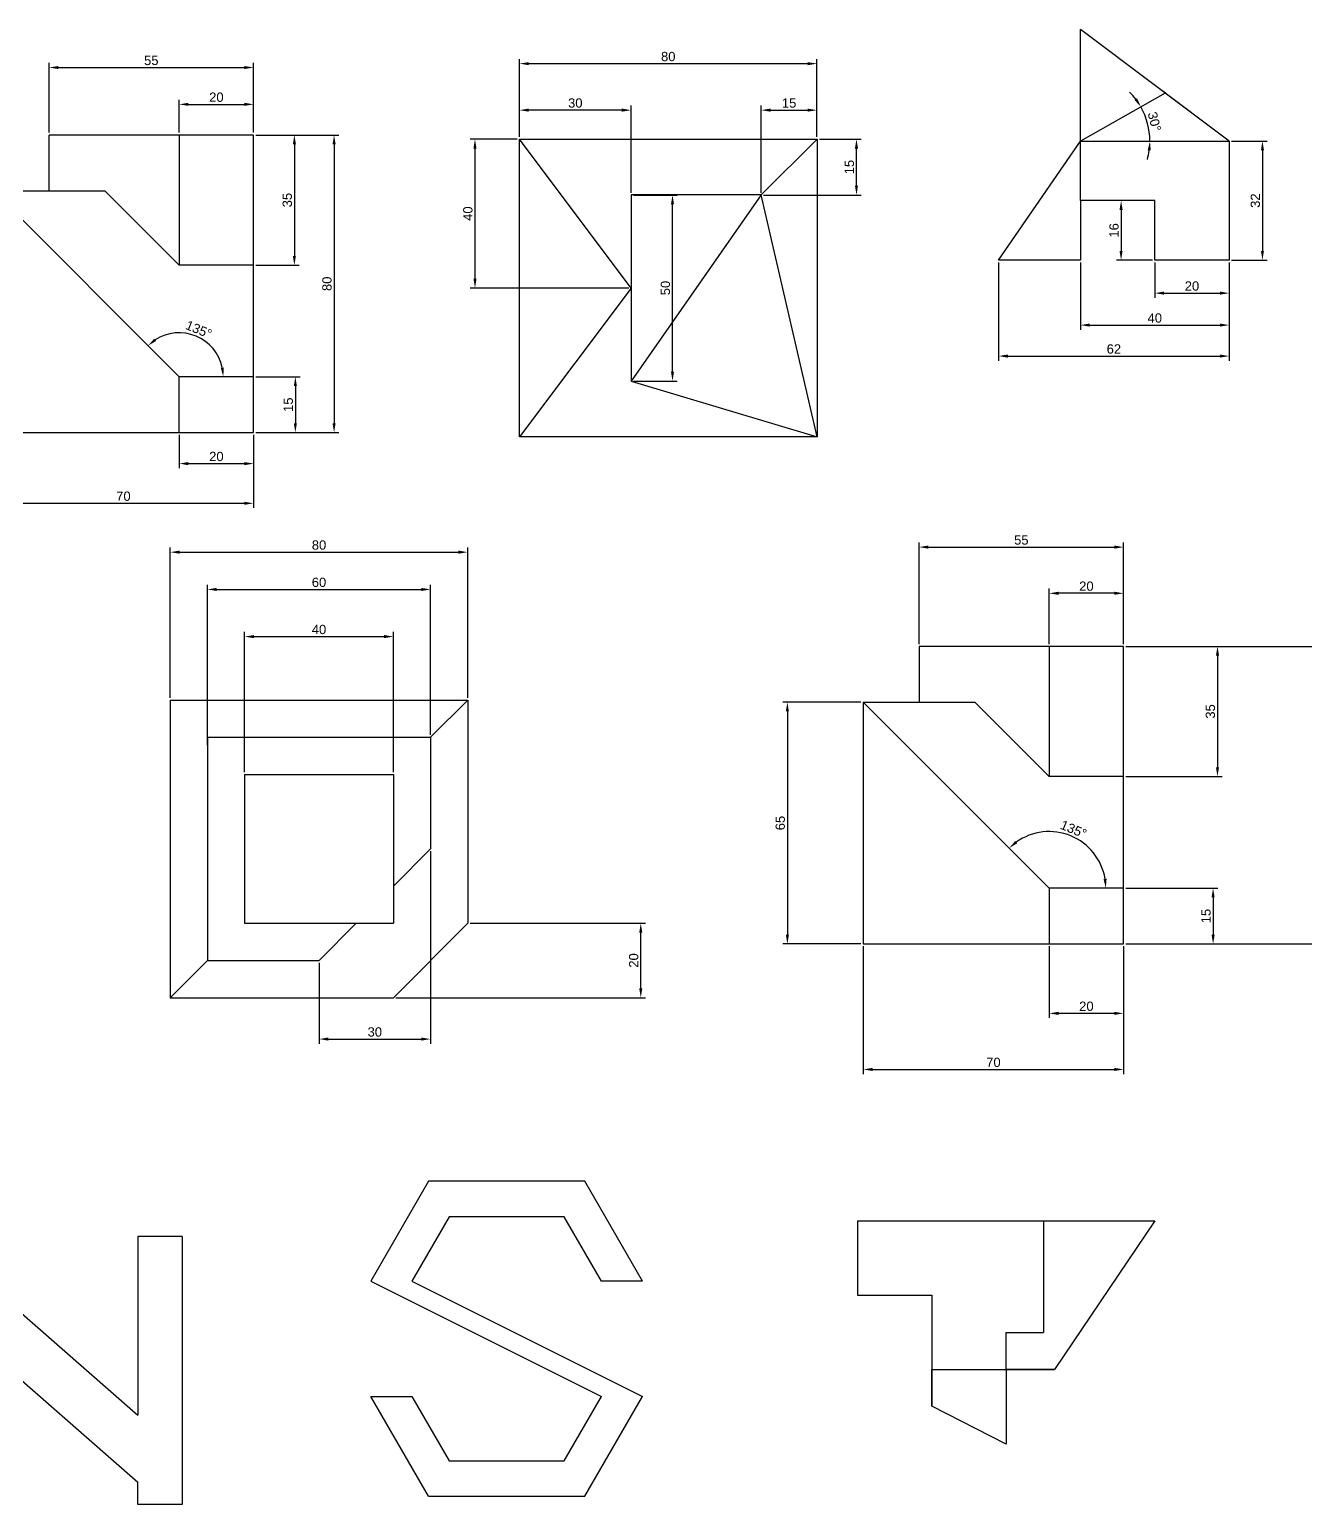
# Model space of a CAD drawing. Header units: millimetres. Extents: x 880 to 2522, y 2327 to 2730.
# Drawn here: x 1367.9 to 1711.1, y 2333.2 to 2729.7 of the extents above; entities that cross this region are included whole.
import ezdxf

# ---------------------------------------------------------------- set-up
doc = ezdxf.new("R2010")
doc.units = ezdxf.units.MM
doc.styles.get("Standard").update_dxf_attribs({"font": 'arial.ttf'})
doc.dimstyles.new('ISO-25', dxfattribs={"dimtxt": 2.5, "dimasz": 2.5, "dimexe": 1.25, "dimexo": 0.625, "dimtad": 1, "dimtxsty": 'Standard', "dimcen": 2.5, "dimadec": 0, "dimazin": 0, "dimtfac": 1, "dimtmove": 0, "dimatfit": 3, "dimfxl": 1, "dimarcsym": 0})

# ---------------------------------------------------------------- blocks, each defined once
blk = doc.blocks.new('*D22')
at = {"color": 0, "lineweight": -2, "transparency": 16777216}
blk.add_arc((1408.2, 2636.33), 11.85, 12.1102, 122.8898, dxfattribs=at)
at = {"color": 0, "transparency": 16777216}
for points in [[(1402.02, 2645.96), (1401.5, 2646.61), (1399.82, 2644.71)], [(1420.2, 2638.86), (1419.37, 2638.77), (1420.05, 2636.33)]]:
    blk.add_solid(points, dxfattribs=at)
at = {"layer": 'Defpoints', "color": 0, "transparency": 16777216}
for p in [(1358.2, 2686.33), (1416.58, 2644.71), (1408.2, 2636.33), (1408.2, 2636.33), (1428.2, 2636.33)]:
    blk.add_point(p, dxfattribs=at)
at = {"color": 0, "transparency": 16777216, "insert": (1413.46, 2649.04), "char_height": 2.5, "attachment_point": 5, "rotation": 337.5}
blk.add_mtext('135°', dxfattribs=at)
blk = doc.blocks.new('*D23')
at = {"color": 0, "lineweight": -2, "transparency": 16777216}
for p, q in [((1428.82, 2701.33), (1440.43, 2701.33)), ((1439.18, 2698.83), (1439.18, 2668.83)), ((1428.82, 2666.33), (1440.43, 2666.33))]:
    blk.add_line(p, q, dxfattribs=at)
at = {"color": 0, "transparency": 16777216}
for points in [[(1438.76, 2698.83), (1439.59, 2698.83), (1439.18, 2701.33)], [(1438.76, 2668.83), (1439.59, 2668.83), (1439.18, 2666.33)]]:
    blk.add_solid(points, dxfattribs=at)
at = {"layer": 'Defpoints', "color": 0, "transparency": 16777216}
for p in [(1428.2, 2701.33), (1428.2, 2666.33), (1439.18, 2666.33)]:
    blk.add_point(p, dxfattribs=at)
at = {"color": 0, "transparency": 16777216, "insert": (1437.27, 2683.83), "char_height": 2.5, "attachment_point": 5, "rotation": 90}
blk.add_mtext('35', dxfattribs=at)
blk = doc.blocks.new('*D24')
at = {"color": 0, "lineweight": -2, "transparency": 16777216}
for p, q in [((1428.82, 2636.33), (1440.69, 2636.33)), ((1439.44, 2633.83), (1439.44, 2623.83)), ((1428.82, 2621.33), (1440.69, 2621.33))]:
    blk.add_line(p, q, dxfattribs=at)
at = {"color": 0, "transparency": 16777216}
for points in [[(1439.02, 2633.83), (1439.85, 2633.83), (1439.44, 2636.33)], [(1439.02, 2623.83), (1439.85, 2623.83), (1439.44, 2621.33)]]:
    blk.add_solid(points, dxfattribs=at)
at = {"layer": 'Defpoints', "color": 0, "transparency": 16777216}
for p in [(1428.2, 2636.33), (1428.2, 2621.33), (1439.44, 2621.33)]:
    blk.add_point(p, dxfattribs=at)
at = {"color": 0, "transparency": 16777216, "insert": (1437.54, 2628.83), "char_height": 2.5, "attachment_point": 5, "rotation": 90}
blk.add_mtext('15', dxfattribs=at)
blk = doc.blocks.new('*D25')
at = {"color": 0, "lineweight": -2, "transparency": 16777216}
for p, q in [((1428.82, 2701.33), (1451.1, 2701.33)), ((1449.85, 2698.83), (1449.85, 2623.83)), ((1428.82, 2621.33), (1451.1, 2621.33))]:
    blk.add_line(p, q, dxfattribs=at)
at = {"color": 0, "transparency": 16777216}
for points in [[(1449.44, 2698.83), (1450.27, 2698.83), (1449.85, 2701.33)], [(1449.44, 2623.83), (1450.27, 2623.83), (1449.85, 2621.33)]]:
    blk.add_solid(points, dxfattribs=at)
at = {"layer": 'Defpoints', "color": 0, "transparency": 16777216}
for p in [(1428.2, 2701.33), (1428.2, 2621.33), (1449.85, 2621.33)]:
    blk.add_point(p, dxfattribs=at)
at = {"color": 0, "transparency": 16777216, "insert": (1447.95, 2661.33), "char_height": 2.5, "attachment_point": 5, "rotation": 90}
blk.add_mtext('80', dxfattribs=at)
blk = doc.blocks.new('*D26')
at = {"color": 0, "lineweight": -2, "transparency": 16777216}
for p, q in [((1408.2, 2701.96), (1408.2, 2710.82)), ((1410.7, 2709.57), (1425.7, 2709.57)), ((1428.2, 2701.96), (1428.2, 2710.82))]:
    blk.add_line(p, q, dxfattribs=at)
at = {"color": 0, "transparency": 16777216}
for points in [[(1410.7, 2709.99), (1410.7, 2709.16), (1408.2, 2709.57)], [(1425.7, 2709.99), (1425.7, 2709.16), (1428.2, 2709.57)]]:
    blk.add_solid(points, dxfattribs=at)
at = {"layer": 'Defpoints', "color": 0, "transparency": 16777216}
for p in [(1428.2, 2709.57), (1408.2, 2701.33), (1428.2, 2701.33)]:
    blk.add_point(p, dxfattribs=at)
at = {"color": 0, "transparency": 16777216, "insert": (1418.2, 2711.48), "char_height": 2.5, "attachment_point": 5}
blk.add_mtext('20', dxfattribs=at)
blk = doc.blocks.new('*D27')
at = {"color": 0, "lineweight": -2, "transparency": 16777216}
for p, q in [((1373.2, 2701.96), (1373.2, 2720.72)), ((1428.2, 2701.96), (1428.2, 2720.72)), ((1375.7, 2719.47), (1425.7, 2719.47))]:
    blk.add_line(p, q, dxfattribs=at)
at = {"color": 0, "transparency": 16777216}
for points in [[(1375.7, 2719.88), (1375.7, 2719.05), (1373.2, 2719.47)], [(1425.7, 2719.88), (1425.7, 2719.05), (1428.2, 2719.47)]]:
    blk.add_solid(points, dxfattribs=at)
at = {"layer": 'Defpoints', "color": 0, "transparency": 16777216}
for p in [(1428.2, 2719.47), (1373.2, 2701.33), (1428.2, 2701.33)]:
    blk.add_point(p, dxfattribs=at)
at = {"color": 0, "transparency": 16777216, "insert": (1400.7, 2721.36), "char_height": 2.5, "attachment_point": 5}
blk.add_mtext('55', dxfattribs=at)
blk = doc.blocks.new('*D29')
at = {"color": 0, "lineweight": -2, "transparency": 16777216}
for p, q in [((1408.2, 2620.71), (1408.2, 2611.75)), ((1428.2, 2620.71), (1428.2, 2611.75)), ((1410.7, 2613), (1425.7, 2613))]:
    blk.add_line(p, q, dxfattribs=at)
at = {"color": 0, "transparency": 16777216}
for points in [[(1410.7, 2613.42), (1410.7, 2612.58), (1408.2, 2613)], [(1425.7, 2613.42), (1425.7, 2612.58), (1428.2, 2613)]]:
    blk.add_solid(points, dxfattribs=at)
at = {"layer": 'Defpoints', "color": 0, "transparency": 16777216}
for p in [(1408.2, 2621.33), (1428.2, 2621.33), (1428.2, 2613)]:
    blk.add_point(p, dxfattribs=at)
at = {"color": 0, "transparency": 16777216, "insert": (1418.2, 2614.9), "char_height": 2.5, "attachment_point": 5}
blk.add_mtext('20', dxfattribs=at)
blk = doc.blocks.new('*D30')
at = {"color": 0, "lineweight": -2, "transparency": 16777216}
for p, q in [((1358.2, 2620.71), (1358.2, 2601.08)), ((1428.2, 2620.71), (1428.2, 2601.08)), ((1360.7, 2602.33), (1425.7, 2602.33))]:
    blk.add_line(p, q, dxfattribs=at)
at = {"color": 0, "transparency": 16777216}
for points in [[(1360.7, 2602.75), (1360.7, 2601.91), (1358.2, 2602.33)], [(1425.7, 2602.75), (1425.7, 2601.91), (1428.2, 2602.33)]]:
    blk.add_solid(points, dxfattribs=at)
at = {"layer": 'Defpoints', "color": 0, "transparency": 16777216}
for p in [(1358.2, 2621.33), (1428.2, 2621.33), (1428.2, 2602.33)]:
    blk.add_point(p, dxfattribs=at)
at = {"color": 0, "transparency": 16777216, "insert": (1393.2, 2604.23), "char_height": 2.5, "attachment_point": 5}
blk.add_mtext('70', dxfattribs=at)
blk = doc.blocks.new('*D31')
at = {"color": 0, "lineweight": -2, "transparency": 16777216}
for p, q in [((1580.35, 2700.2), (1591.59, 2700.2)), ((1590.34, 2687.7), (1590.34, 2697.7)), ((1565.35, 2685.2), (1591.59, 2685.2))]:
    blk.add_line(p, q, dxfattribs=at)
at = {"color": 0, "transparency": 16777216}
for points in [[(1589.92, 2697.7), (1590.75, 2697.7), (1590.34, 2700.2)], [(1589.92, 2687.7), (1590.75, 2687.7), (1590.34, 2685.2)]]:
    blk.add_solid(points, dxfattribs=at)
at = {"layer": 'Defpoints', "color": 0, "transparency": 16777216}
for p in [(1579.72, 2700.2), (1590.34, 2700.2), (1564.72, 2685.2)]:
    blk.add_point(p, dxfattribs=at)
at = {"color": 0, "transparency": 16777216, "insert": (1588.43, 2692.7), "char_height": 2.5, "attachment_point": 5, "rotation": 90}
blk.add_mtext('15', dxfattribs=at)
blk = doc.blocks.new('*D32')
at = {"color": 0, "lineweight": -2, "transparency": 16777216}
for p, q in [((1564.72, 2685.83), (1564.72, 2709.26)), ((1567.22, 2708.01), (1577.22, 2708.01)), ((1579.72, 2700.83), (1579.72, 2709.26))]:
    blk.add_line(p, q, dxfattribs=at)
at = {"color": 0, "transparency": 16777216}
for points in [[(1567.22, 2708.43), (1567.22, 2707.6), (1564.72, 2708.01)], [(1577.22, 2708.43), (1577.22, 2707.6), (1579.72, 2708.01)]]:
    blk.add_solid(points, dxfattribs=at)
at = {"layer": 'Defpoints', "color": 0, "transparency": 16777216}
for p in [(1579.72, 2708.01), (1579.72, 2700.2), (1564.72, 2685.2)]:
    blk.add_point(p, dxfattribs=at)
at = {"color": 0, "transparency": 16777216, "insert": (1572.22, 2709.91), "char_height": 2.5, "attachment_point": 5}
blk.add_mtext('15', dxfattribs=at)
blk = doc.blocks.new('*D33')
at = {"color": 0, "lineweight": -2, "transparency": 16777216}
for p, q in [((1499.72, 2700.83), (1499.72, 2709.26)), ((1527.22, 2708.01), (1502.22, 2708.01)), ((1529.72, 2685.83), (1529.72, 2709.26))]:
    blk.add_line(p, q, dxfattribs=at)
at = {"color": 0, "transparency": 16777216}
for points in [[(1502.22, 2708.43), (1502.22, 2707.6), (1499.72, 2708.01)], [(1527.22, 2708.43), (1527.22, 2707.6), (1529.72, 2708.01)]]:
    blk.add_solid(points, dxfattribs=at)
at = {"layer": 'Defpoints', "color": 0, "transparency": 16777216}
for p in [(1499.72, 2708.01), (1499.72, 2700.2), (1529.72, 2685.2)]:
    blk.add_point(p, dxfattribs=at)
at = {"color": 0, "transparency": 16777216, "insert": (1514.72, 2709.92), "char_height": 2.5, "attachment_point": 5}
blk.add_mtext('30', dxfattribs=at)
blk = doc.blocks.new('*D34')
at = {"color": 0, "lineweight": -2, "transparency": 16777216}
for p, q in [((1499.72, 2700.83), (1499.72, 2721.76)), ((1502.22, 2720.51), (1577.22, 2720.51)), ((1579.72, 2700.83), (1579.72, 2721.76))]:
    blk.add_line(p, q, dxfattribs=at)
at = {"color": 0, "transparency": 16777216}
for points in [[(1502.22, 2720.92), (1502.22, 2720.09), (1499.72, 2720.51)], [(1577.22, 2720.92), (1577.22, 2720.09), (1579.72, 2720.51)]]:
    blk.add_solid(points, dxfattribs=at)
at = {"layer": 'Defpoints', "color": 0, "transparency": 16777216}
for p in [(1579.72, 2720.51), (1499.72, 2700.2), (1579.72, 2700.2)]:
    blk.add_point(p, dxfattribs=at)
at = {"color": 0, "transparency": 16777216, "insert": (1539.72, 2722.41), "char_height": 2.5, "attachment_point": 5}
blk.add_mtext('80', dxfattribs=at)
blk = doc.blocks.new('*D35')
at = {"color": 0, "lineweight": -2, "transparency": 16777216}
for p, q in [((1499.1, 2700.2), (1486.49, 2700.2)), ((1487.74, 2697.7), (1487.74, 2662.7)), ((1529.1, 2660.2), (1486.49, 2660.2))]:
    blk.add_line(p, q, dxfattribs=at)
at = {"color": 0, "transparency": 16777216}
for points in [[(1487.33, 2697.7), (1488.16, 2697.7), (1487.74, 2700.2)], [(1487.33, 2662.7), (1488.16, 2662.7), (1487.74, 2660.2)]]:
    blk.add_solid(points, dxfattribs=at)
at = {"layer": 'Defpoints', "color": 0, "transparency": 16777216}
for p in [(1499.72, 2700.2), (1487.74, 2660.2), (1529.72, 2660.2)]:
    blk.add_point(p, dxfattribs=at)
at = {"color": 0, "transparency": 16777216, "insert": (1485.84, 2680.2), "char_height": 2.5, "attachment_point": 5, "rotation": 90}
blk.add_mtext('40', dxfattribs=at)
blk = doc.blocks.new('*D36')
at = {"color": 0, "lineweight": -2, "transparency": 16777216}
for p, q in [((1530.35, 2685.2), (1542.11, 2685.2)), ((1540.86, 2637.7), (1540.86, 2682.7)), ((1530.35, 2635.2), (1542.11, 2635.2))]:
    blk.add_line(p, q, dxfattribs=at)
at = {"color": 0, "transparency": 16777216}
for points in [[(1540.45, 2682.7), (1541.28, 2682.7), (1540.86, 2685.2)], [(1540.45, 2637.7), (1541.28, 2637.7), (1540.86, 2635.2)]]:
    blk.add_solid(points, dxfattribs=at)
at = {"layer": 'Defpoints', "color": 0, "transparency": 16777216}
for p in [(1529.72, 2685.2), (1540.86, 2685.2), (1529.72, 2635.2)]:
    blk.add_point(p, dxfattribs=at)
at = {"color": 0, "transparency": 16777216, "insert": (1538.96, 2660.2), "char_height": 2.5, "attachment_point": 5, "rotation": 90}
blk.add_mtext('50', dxfattribs=at)
blk = doc.blocks.new('*D37')
at = {"color": 0, "lineweight": -2, "transparency": 16777216}
for p, q in [((1669.94, 2683.69), (1660.25, 2683.69)), ((1661.5, 2681.19), (1661.5, 2670.19)), ((1669.94, 2667.69), (1660.25, 2667.69))]:
    blk.add_line(p, q, dxfattribs=at)
at = {"color": 0, "transparency": 16777216}
for points in [[(1661.08, 2681.19), (1661.92, 2681.19), (1661.5, 2683.69)], [(1661.08, 2670.19), (1661.92, 2670.19), (1661.5, 2667.69)]]:
    blk.add_solid(points, dxfattribs=at)
at = {"layer": 'Defpoints', "color": 0, "transparency": 16777216}
for p in [(1670.56, 2683.69), (1661.5, 2667.69), (1670.56, 2667.69)]:
    blk.add_point(p, dxfattribs=at)
at = {"color": 0, "transparency": 16777216, "insert": (1659.6, 2675.69), "char_height": 2.5, "attachment_point": 5, "rotation": 90}
blk.add_mtext('16', dxfattribs=at)
blk = doc.blocks.new('*D38')
at = {"color": 0, "lineweight": -2, "transparency": 16777216}
for p, q in [((1670.56, 2667.06), (1670.56, 2657.57)), ((1690.56, 2667.06), (1690.56, 2657.57)), ((1673.06, 2658.82), (1688.06, 2658.82))]:
    blk.add_line(p, q, dxfattribs=at)
at = {"color": 0, "transparency": 16777216}
for points in [[(1673.06, 2659.24), (1673.06, 2658.41), (1670.56, 2658.82)], [(1688.06, 2659.24), (1688.06, 2658.41), (1690.56, 2658.82)]]:
    blk.add_solid(points, dxfattribs=at)
at = {"layer": 'Defpoints', "color": 0, "transparency": 16777216}
for p in [(1670.56, 2667.69), (1690.56, 2667.69), (1690.56, 2658.82)]:
    blk.add_point(p, dxfattribs=at)
at = {"color": 0, "transparency": 16777216, "insert": (1680.56, 2660.72), "char_height": 2.5, "attachment_point": 5}
blk.add_mtext('20', dxfattribs=at)
blk = doc.blocks.new('*D39')
at = {"color": 0, "lineweight": -2, "transparency": 16777216}
for p, q in [((1691.19, 2699.69), (1700.76, 2699.69)), ((1699.51, 2697.19), (1699.51, 2670.19)), ((1691.19, 2667.69), (1700.76, 2667.69))]:
    blk.add_line(p, q, dxfattribs=at)
at = {"color": 0, "transparency": 16777216}
for points in [[(1699.1, 2697.19), (1699.93, 2697.19), (1699.51, 2699.69)], [(1699.1, 2670.19), (1699.93, 2670.19), (1699.51, 2667.69)]]:
    blk.add_solid(points, dxfattribs=at)
at = {"layer": 'Defpoints', "color": 0, "transparency": 16777216}
for p in [(1690.56, 2699.69), (1690.56, 2667.69), (1699.51, 2667.69)]:
    blk.add_point(p, dxfattribs=at)
at = {"color": 0, "transparency": 16777216, "insert": (1697.61, 2683.69), "char_height": 2.5, "attachment_point": 5, "rotation": 90}
blk.add_mtext('32', dxfattribs=at)
blk = doc.blocks.new('*D40')
at = {"color": 0, "lineweight": -2, "transparency": 16777216}
for p, q in [((1650.56, 2667.06), (1650.56, 2648.98)), ((1690.56, 2667.06), (1690.56, 2648.98)), ((1653.06, 2650.23), (1688.06, 2650.23))]:
    blk.add_line(p, q, dxfattribs=at)
at = {"color": 0, "transparency": 16777216}
for points in [[(1653.06, 2650.65), (1653.06, 2649.82), (1650.56, 2650.23)], [(1688.06, 2650.65), (1688.06, 2649.82), (1690.56, 2650.23)]]:
    blk.add_solid(points, dxfattribs=at)
at = {"layer": 'Defpoints', "color": 0, "transparency": 16777216}
for p in [(1650.56, 2667.69), (1690.56, 2667.69), (1690.56, 2650.23)]:
    blk.add_point(p, dxfattribs=at)
at = {"color": 0, "transparency": 16777216, "insert": (1670.56, 2652.13), "char_height": 2.5, "attachment_point": 5}
blk.add_mtext('40', dxfattribs=at)
blk = doc.blocks.new('*D41')
at = {"color": 0, "lineweight": -2, "transparency": 16777216}
for p, q in [((1628.56, 2667.06), (1628.56, 2640.65)), ((1690.56, 2667.06), (1690.56, 2640.65)), ((1631.06, 2641.9), (1688.06, 2641.9))]:
    blk.add_line(p, q, dxfattribs=at)
at = {"color": 0, "transparency": 16777216}
for points in [[(1631.06, 2642.32), (1631.06, 2641.49), (1628.56, 2641.9)], [(1688.06, 2642.32), (1688.06, 2641.49), (1690.56, 2641.9)]]:
    blk.add_solid(points, dxfattribs=at)
at = {"layer": 'Defpoints', "color": 0, "transparency": 16777216}
for p in [(1628.56, 2667.69), (1690.56, 2667.69), (1690.56, 2641.9)]:
    blk.add_point(p, dxfattribs=at)
at = {"color": 0, "transparency": 16777216, "insert": (1659.56, 2643.8), "char_height": 2.5, "attachment_point": 5}
blk.add_mtext('62', dxfattribs=at)
blk = doc.blocks.new('*D42')
at = {"color": 0, "lineweight": -2, "transparency": 16777216}
for start, end in [(37.1729, 44.8451), (0, 29.5007), (344.6557, 352.3278)]:
    blk.add_arc((1650.56, 2699.69), 18.68, start, end, dxfattribs=at)
at = {"color": 0, "transparency": 16777216}
for points in [[(1665.8, 2711.21), (1665.1, 2710.75), (1666.82, 2708.89)], [(1668.66, 2697.22), (1669.49, 2697.17), (1669.25, 2699.69)]]:
    blk.add_solid(points, dxfattribs=at)
at = {"layer": 'Defpoints', "color": 0, "transparency": 16777216}
for p in [(1673.36, 2712.59), (1668.97, 2702.88), (1650.56, 2699.69), (1650.56, 2699.69), (1690.56, 2699.69)]:
    blk.add_point(p, dxfattribs=at)
at = {"color": 0, "transparency": 16777216, "insert": (1670.47, 2704.93), "char_height": 2.5, "attachment_point": 5, "rotation": 284.7504}
blk.add_mtext('30°', dxfattribs=at)
blk = doc.blocks.new('*D104')
at = {"color": 0, "lineweight": -2, "transparency": 16777216}
for p, q in [((1405.8, 2550.07), (1405.8, 2590.45)), ((1408.3, 2589.2), (1483.3, 2589.2)), ((1485.8, 2550.07), (1485.8, 2590.45))]:
    blk.add_line(p, q, dxfattribs=at)
at = {"color": 0, "transparency": 16777216}
for points in [[(1408.3, 2589.61), (1408.3, 2588.78), (1405.8, 2589.2)], [(1483.3, 2589.61), (1483.3, 2588.78), (1485.8, 2589.2)]]:
    blk.add_solid(points, dxfattribs=at)
at = {"layer": 'Defpoints', "color": 0, "transparency": 16777216}
for p in [(1485.8, 2589.2), (1405.8, 2549.44), (1485.8, 2549.44)]:
    blk.add_point(p, dxfattribs=at)
at = {"color": 0, "transparency": 16777216, "insert": (1445.8, 2591.1), "char_height": 2.5, "attachment_point": 5}
blk.add_mtext('80', dxfattribs=at)
blk = doc.blocks.new('*D105')
at = {"color": 0, "lineweight": -2, "transparency": 16777216}
for p, q in [((1415.8, 2537.35), (1415.8, 2580.43)), ((1418.3, 2579.18), (1473.3, 2579.18)), ((1475.8, 2540.07), (1475.8, 2580.43))]:
    blk.add_line(p, q, dxfattribs=at)
at = {"color": 0, "transparency": 16777216}
for points in [[(1418.3, 2579.59), (1418.3, 2578.76), (1415.8, 2579.18)], [(1473.3, 2579.59), (1473.3, 2578.76), (1475.8, 2579.18)]]:
    blk.add_solid(points, dxfattribs=at)
at = {"layer": 'Defpoints', "color": 0, "transparency": 16777216}
for p in [(1475.8, 2579.18), (1475.8, 2539.44), (1415.8, 2536.73)]:
    blk.add_point(p, dxfattribs=at)
at = {"color": 0, "transparency": 16777216, "insert": (1445.8, 2581.08), "char_height": 2.5, "attachment_point": 5}
blk.add_mtext('60', dxfattribs=at)
blk = doc.blocks.new('*D106')
at = {"color": 0, "lineweight": -2, "transparency": 16777216}
for p, q in [((1425.8, 2530.07), (1425.8, 2567.75)), ((1428.3, 2566.5), (1463.3, 2566.5)), ((1465.8, 2530.07), (1465.8, 2567.75))]:
    blk.add_line(p, q, dxfattribs=at)
at = {"color": 0, "transparency": 16777216}
for points in [[(1428.3, 2566.92), (1428.3, 2566.08), (1425.8, 2566.5)], [(1463.3, 2566.92), (1463.3, 2566.08), (1465.8, 2566.5)]]:
    blk.add_solid(points, dxfattribs=at)
at = {"layer": 'Defpoints', "color": 0, "transparency": 16777216}
for p in [(1465.8, 2566.5), (1425.8, 2529.44), (1465.8, 2529.44)]:
    blk.add_point(p, dxfattribs=at)
at = {"color": 0, "transparency": 16777216, "insert": (1445.8, 2568.4), "char_height": 2.5, "attachment_point": 5}
blk.add_mtext('40', dxfattribs=at)
blk = doc.blocks.new('*D107')
at = {"color": 0, "lineweight": -2, "transparency": 16777216}
for p, q in [((1475.8, 2508.82), (1475.8, 2457.06)), ((1445.8, 2478.82), (1445.8, 2457.06)), ((1448.3, 2458.31), (1473.3, 2458.31))]:
    blk.add_line(p, q, dxfattribs=at)
at = {"color": 0, "transparency": 16777216}
for points in [[(1448.3, 2458.73), (1448.3, 2457.9), (1445.8, 2458.31)], [(1473.3, 2458.73), (1473.3, 2457.9), (1475.8, 2458.31)]]:
    blk.add_solid(points, dxfattribs=at)
at = {"layer": 'Defpoints', "color": 0, "transparency": 16777216}
for p in [(1475.8, 2509.44), (1445.8, 2479.44), (1475.8, 2458.31)]:
    blk.add_point(p, dxfattribs=at)
at = {"color": 0, "transparency": 16777216, "insert": (1460.8, 2460.22), "char_height": 2.5, "attachment_point": 5}
blk.add_mtext('30', dxfattribs=at)
blk = doc.blocks.new('*D108')
at = {"color": 0, "lineweight": -2, "transparency": 16777216}
for p, q in [((1486.42, 2489.44), (1533.58, 2489.44)), ((1532.33, 2471.94), (1532.33, 2486.94)), ((1466.42, 2469.44), (1533.58, 2469.44))]:
    blk.add_line(p, q, dxfattribs=at)
at = {"color": 0, "transparency": 16777216}
for points in [[(1531.91, 2486.94), (1532.75, 2486.94), (1532.33, 2489.44)], [(1531.91, 2471.94), (1532.75, 2471.94), (1532.33, 2469.44)]]:
    blk.add_solid(points, dxfattribs=at)
at = {"layer": 'Defpoints', "color": 0, "transparency": 16777216}
for p in [(1485.8, 2489.44), (1532.33, 2489.44), (1465.8, 2469.44)]:
    blk.add_point(p, dxfattribs=at)
at = {"color": 0, "transparency": 16777216, "insert": (1530.43, 2479.44), "char_height": 2.5, "attachment_point": 5, "rotation": 90}
blk.add_mtext('20', dxfattribs=at)
blk = doc.blocks.new('*D109')
at = {"color": 0, "lineweight": -2, "transparency": 16777216}
blk.add_arc((1642.17, 2498.88), 15.22, 9.4194, 125.5806, dxfattribs=at)
at = {"color": 0, "transparency": 16777216}
for points in [[(1633.58, 2510.94), (1633.04, 2511.58), (1631.4, 2509.64)], [(1657.6, 2501.4), (1656.77, 2501.34), (1657.39, 2498.88)]]:
    blk.add_solid(points, dxfattribs=at)
at = {"layer": 'Defpoints', "color": 0, "transparency": 16777216}
for p in [(1592.17, 2548.88), (1652.93, 2509.64), (1642.17, 2498.88), (1642.17, 2498.88), (1662.17, 2498.88)]:
    blk.add_point(p, dxfattribs=at)
at = {"color": 0, "transparency": 16777216, "insert": (1648.72, 2514.7), "char_height": 2.5, "attachment_point": 5, "rotation": 337.5}
blk.add_mtext('135°', dxfattribs=at)
blk = doc.blocks.new('*D110')
at = {"color": 0, "lineweight": -2, "transparency": 16777216}
for p, q in [((1642.17, 2564.5), (1642.17, 2579.39)), ((1659.67, 2578.14), (1644.67, 2578.14)), ((1662.17, 2564.5), (1662.17, 2579.39))]:
    blk.add_line(p, q, dxfattribs=at)
at = {"color": 0, "transparency": 16777216}
for points in [[(1644.67, 2578.56), (1644.67, 2577.72), (1642.17, 2578.14)], [(1659.67, 2578.56), (1659.67, 2577.72), (1662.17, 2578.14)]]:
    blk.add_solid(points, dxfattribs=at)
at = {"layer": 'Defpoints', "color": 0, "transparency": 16777216}
for p in [(1642.17, 2578.14), (1642.17, 2563.88), (1662.17, 2563.88)]:
    blk.add_point(p, dxfattribs=at)
at = {"color": 0, "transparency": 16777216, "insert": (1652.17, 2580.04), "char_height": 2.5, "attachment_point": 5}
blk.add_mtext('20', dxfattribs=at)
blk = doc.blocks.new('*D111')
at = {"color": 0, "lineweight": -2, "transparency": 16777216}
for p, q in [((1607.17, 2564.5), (1607.17, 2591.81)), ((1609.67, 2590.56), (1659.67, 2590.56)), ((1662.17, 2564.5), (1662.17, 2591.81))]:
    blk.add_line(p, q, dxfattribs=at)
at = {"color": 0, "transparency": 16777216}
for points in [[(1609.67, 2590.97), (1609.67, 2590.14), (1607.17, 2590.56)], [(1659.67, 2590.97), (1659.67, 2590.14), (1662.17, 2590.56)]]:
    blk.add_solid(points, dxfattribs=at)
at = {"layer": 'Defpoints', "color": 0, "transparency": 16777216}
for p in [(1662.17, 2590.56), (1607.17, 2563.88), (1662.17, 2563.88)]:
    blk.add_point(p, dxfattribs=at)
at = {"color": 0, "transparency": 16777216, "insert": (1634.67, 2592.45), "char_height": 2.5, "attachment_point": 5}
blk.add_mtext('55', dxfattribs=at)
blk = doc.blocks.new('*D112')
at = {"color": 0, "lineweight": -2, "transparency": 16777216}
for p, q in [((1662.79, 2563.88), (1688.67, 2563.88)), ((1687.42, 2561.38), (1687.42, 2531.38)), ((1662.79, 2528.88), (1688.67, 2528.88))]:
    blk.add_line(p, q, dxfattribs=at)
at = {"color": 0, "transparency": 16777216}
for points in [[(1687.01, 2561.38), (1687.84, 2561.38), (1687.42, 2563.88)], [(1687.01, 2531.38), (1687.84, 2531.38), (1687.42, 2528.88)]]:
    blk.add_solid(points, dxfattribs=at)
at = {"layer": 'Defpoints', "color": 0, "transparency": 16777216}
for p in [(1662.17, 2563.88), (1662.17, 2528.88), (1687.42, 2528.88)]:
    blk.add_point(p, dxfattribs=at)
at = {"color": 0, "transparency": 16777216, "insert": (1685.52, 2546.38), "char_height": 2.5, "attachment_point": 5, "rotation": 90}
blk.add_mtext('35', dxfattribs=at)
blk = doc.blocks.new('*D114')
at = {"color": 0, "lineweight": -2, "transparency": 16777216}
for p, q in [((1662.79, 2563.88), (1723.87, 2563.88)), ((1722.62, 2561.38), (1722.62, 2486.38)), ((1662.79, 2483.88), (1723.87, 2483.88))]:
    blk.add_line(p, q, dxfattribs=at)
at = {"color": 0, "transparency": 16777216}
for points in [[(1722.21, 2561.38), (1723.04, 2561.38), (1722.62, 2563.88)], [(1722.21, 2486.38), (1723.04, 2486.38), (1722.62, 2483.88)]]:
    blk.add_solid(points, dxfattribs=at)
at = {"layer": 'Defpoints', "color": 0, "transparency": 16777216}
for p in [(1662.17, 2563.88), (1662.17, 2483.88), (1722.62, 2483.88)]:
    blk.add_point(p, dxfattribs=at)
at = {"color": 0, "transparency": 16777216, "insert": (1720.72, 2523.88), "char_height": 2.5, "attachment_point": 5, "rotation": 90}
blk.add_mtext('80', dxfattribs=at)
blk = doc.blocks.new('*D115')
at = {"color": 0, "lineweight": -2, "transparency": 16777216}
for p, q in [((1662.79, 2498.88), (1687.49, 2498.88)), ((1686.24, 2496.38), (1686.24, 2486.38)), ((1662.79, 2483.88), (1687.49, 2483.88))]:
    blk.add_line(p, q, dxfattribs=at)
at = {"color": 0, "transparency": 16777216}
for points in [[(1685.82, 2496.38), (1686.66, 2496.38), (1686.24, 2498.88)], [(1685.82, 2486.38), (1686.66, 2486.38), (1686.24, 2483.88)]]:
    blk.add_solid(points, dxfattribs=at)
at = {"layer": 'Defpoints', "color": 0, "transparency": 16777216}
for p in [(1662.17, 2498.88), (1662.17, 2483.88), (1686.24, 2483.88)]:
    blk.add_point(p, dxfattribs=at)
at = {"color": 0, "transparency": 16777216, "insert": (1684.34, 2491.38), "char_height": 2.5, "attachment_point": 5, "rotation": 90}
blk.add_mtext('15', dxfattribs=at)
blk = doc.blocks.new('*D116')
at = {"color": 0, "lineweight": -2, "transparency": 16777216}
for p, q in [((1642.17, 2483.25), (1642.17, 2463.98)), ((1662.17, 2483.25), (1662.17, 2463.98)), ((1659.67, 2465.23), (1644.67, 2465.23))]:
    blk.add_line(p, q, dxfattribs=at)
at = {"color": 0, "transparency": 16777216}
for points in [[(1644.67, 2465.64), (1644.67, 2464.81), (1642.17, 2465.23)], [(1659.67, 2465.64), (1659.67, 2464.81), (1662.17, 2465.23)]]:
    blk.add_solid(points, dxfattribs=at)
at = {"layer": 'Defpoints', "color": 0, "transparency": 16777216}
for p in [(1642.17, 2483.88), (1662.17, 2483.88), (1642.17, 2465.23)]:
    blk.add_point(p, dxfattribs=at)
at = {"color": 0, "transparency": 16777216, "insert": (1652.17, 2467.13), "char_height": 2.5, "attachment_point": 5}
blk.add_mtext('20', dxfattribs=at)
blk = doc.blocks.new('*D117')
at = {"color": 0, "lineweight": -2, "transparency": 16777216}
for p, q in [((1592.17, 2483.25), (1592.17, 2448.9)), ((1662.17, 2483.25), (1662.17, 2448.9)), ((1594.67, 2450.15), (1659.67, 2450.15))]:
    blk.add_line(p, q, dxfattribs=at)
at = {"color": 0, "transparency": 16777216}
for points in [[(1594.67, 2450.57), (1594.67, 2449.74), (1592.17, 2450.15)], [(1659.67, 2450.57), (1659.67, 2449.74), (1662.17, 2450.15)]]:
    blk.add_solid(points, dxfattribs=at)
at = {"layer": 'Defpoints', "color": 0, "transparency": 16777216}
for p in [(1592.17, 2483.88), (1662.17, 2483.88), (1662.17, 2450.15)]:
    blk.add_point(p, dxfattribs=at)
at = {"color": 0, "transparency": 16777216, "insert": (1627.17, 2452.05), "char_height": 2.5, "attachment_point": 5}
blk.add_mtext('70', dxfattribs=at)
blk = doc.blocks.new('*D118')
at = {"color": 0, "lineweight": -2, "transparency": 16777216}
for p, q in [((1591.54, 2548.88), (1570.51, 2548.88)), ((1571.76, 2546.38), (1571.76, 2486.38)), ((1591.54, 2483.88), (1570.51, 2483.88))]:
    blk.add_line(p, q, dxfattribs=at)
at = {"color": 0, "transparency": 16777216}
for points in [[(1571.34, 2546.38), (1572.17, 2546.38), (1571.76, 2548.88)], [(1571.34, 2486.38), (1572.17, 2486.38), (1571.76, 2483.88)]]:
    blk.add_solid(points, dxfattribs=at)
at = {"layer": 'Defpoints', "color": 0, "transparency": 16777216}
for p in [(1592.17, 2548.88), (1571.76, 2483.88), (1592.17, 2483.88)]:
    blk.add_point(p, dxfattribs=at)
at = {"color": 0, "transparency": 16777216, "insert": (1569.85, 2516.38), "char_height": 2.5, "attachment_point": 5, "rotation": 90}
blk.add_mtext('65', dxfattribs=at)

msp = doc.modelspace()

# ---------------------------------------------------------------- linework, layer by layer
for p, q in [((1650.562, 2699.69), (1650.562, 2729.69)), ((1690.562, 2699.69), (1650.562, 2729.69)), ((1673.362, 2712.59), (1650.562, 2699.69)), ((1672.962, 2712.89), (1672.162, 2713.49)), ((1674.562, 2711.69), (1672.962, 2712.89)), ((1690.562, 2699.69), (1673.362, 2712.59)), ((1408.197, 2701.331), (1373.197, 2701.331)), ((1373.197, 2686.331), (1373.197, 2701.331)), ((1428.197, 2701.331), (1408.197, 2701.331)), ((1408.197, 2701.331), (1408.197, 2666.331)), ((1428.197, 2666.331), (1428.197, 2701.331)), ((1499.722, 2700.204), (1579.722, 2700.204)), ((1499.722, 2620.204), (1499.722, 2700.204)), ((1529.722, 2660.204), (1499.722, 2700.204)), ((1564.722, 2685.204), (1579.722, 2700.204)), ((1579.722, 2700.204), (1579.722, 2620.204)), ((1579.722, 2700.204), (1579.722, 2685.204)), ((1628.562, 2667.69), (1650.562, 2699.69)), ((1650.562, 2699.69), (1690.562, 2699.69)), ((1650.562, 2683.69), (1650.562, 2699.69)), ((1690.562, 2699.69), (1690.562, 2667.69)), ((1358.197, 2686.331), (1408.197, 2636.331)), ((1358.197, 2686.331), (1373.197, 2686.331)), ((1373.197, 2686.331), (1388.197, 2686.331)), ((1388.197, 2686.331), (1408.197, 2666.331)), ((1564.722, 2685.204), (1529.722, 2685.204)), ((1564.722, 2685.204), (1529.722, 2635.204)), ((1529.722, 2685.204), (1529.722, 2660.204)), ((1579.722, 2620.204), (1564.722, 2685.204)), ((1670.562, 2683.69), (1650.562, 2683.69)), ((1650.562, 2683.69), (1650.562, 2667.69)), ((1670.562, 2667.69), (1670.562, 2683.69)), ((1428.197, 2666.331), (1408.197, 2666.331)), ((1428.197, 2636.331), (1428.197, 2666.331)), ((1650.562, 2667.69), (1628.562, 2667.69)), ((1690.562, 2667.69), (1670.562, 2667.69)), ((1529.722, 2660.204), (1499.722, 2620.204)), ((1529.722, 2660.204), (1529.722, 2635.204)), ((1408.197, 2621.331), (1408.197, 2636.331)), ((1428.197, 2636.331), (1408.197, 2636.331)), ((1428.197, 2621.331), (1428.197, 2636.331)), ((1529.722, 2635.204), (1579.722, 2620.204)), ((1358.197, 2621.331), (1408.197, 2621.331)), ((1408.197, 2621.331), (1428.197, 2621.331)), ((1579.722, 2620.204), (1499.722, 2620.204))]:
    msp.add_line(p, q)
for points in [[(1642.167, 2563.878), (1607.167, 2563.878)], [(1607.167, 2563.878), (1607.167, 2548.878)], [(1662.167, 2563.878), (1642.167, 2563.878)], [(1642.167, 2563.878), (1642.167, 2528.878)], [(1662.167, 2528.878), (1662.167, 2563.878)], [(1405.797, 2549.443), (1485.797, 2549.443)], [(1405.797, 2549.443), (1405.797, 2469.443)], [(1405.797, 2549.443), (1415.797, 2549.443)], [(1475.797, 2539.443), (1485.797, 2549.443)], [(1485.797, 2549.443), (1485.797, 2489.443)], [(1592.167, 2548.878), (1592.167, 2483.878), (1662.167, 2483.878)], [(1592.167, 2548.878), (1642.167, 2498.878)], [(1592.167, 2548.878), (1607.167, 2548.878)], [(1607.167, 2548.878), (1622.167, 2548.878)], [(1622.167, 2548.878), (1642.167, 2528.878)], [(1415.797, 2539.443), (1415.797, 2479.443)], [(1415.797, 2539.443), (1475.797, 2539.443)], [(1475.797, 2539.443), (1475.797, 2509.443)], [(1425.797, 2529.443), (1425.797, 2489.443)], [(1425.797, 2529.443), (1465.797, 2529.443)], [(1465.797, 2529.443), (1465.797, 2489.443)], [(1662.167, 2528.878), (1642.167, 2528.878)], [(1662.167, 2498.878), (1662.167, 2528.878)], [(1475.797, 2509.443), (1465.797, 2499.443)], [(1662.167, 2483.878), (1662.167, 2498.878), (1642.167, 2498.878), (1642.167, 2483.878)], [(1425.797, 2489.443), (1465.797, 2489.443)], [(1445.797, 2479.443), (1455.797, 2489.443)], [(1465.797, 2469.443), (1485.797, 2489.443)], [(1415.797, 2479.443), (1405.797, 2469.443)], [(1415.797, 2479.443), (1445.797, 2479.443)], [(1405.797, 2469.443), (1465.797, 2469.443)], [(1475.263, 2420.102), (1459.763, 2393.256)], [(1517.263, 2420.102), (1475.263, 2420.102)], [(1532.763, 2393.256), (1517.263, 2420.102)], [(1480.763, 2410.576), (1470.763, 2393.256)], [(1511.763, 2410.576), (1480.763, 2410.576)], [(1521.763, 2393.256), (1511.763, 2410.576)], [(1590.608, 2409.454), (1670.608, 2409.454)], [(1590.608, 2409.454), (1590.608, 2389.454)], [(1640.608, 2409.454), (1640.608, 2379.454)], [(1670.608, 2409.454), (1643.627, 2369.454)], [(1409.041, 2405.207), (1397.041, 2405.207)], [(1397.041, 2405.207), (1397.041, 2357.207)], [(1409.041, 2405.207), (1409.041, 2333.207)], [(1349.041, 2399.207), (1397.041, 2357.207)], [(1459.763, 2393.256), (1521.763, 2362.256)], [(1470.763, 2393.256), (1532.763, 2362.256)], [(1532.763, 2393.256), (1521.763, 2393.256)], [(1590.608, 2389.454), (1610.608, 2389.454)], [(1610.608, 2389.454), (1610.608, 2369.454)], [(1349.041, 2381.207), (1397.041, 2339.207)], [(1630.608, 2369.454), (1630.608, 2379.454)], [(1630.608, 2379.454), (1640.608, 2379.454)], [(1610.608, 2369.454), (1630.608, 2369.454)], [(1610.608, 2369.454), (1610.608, 2359.645), (1610.608, 2369.454)], [(1630.608, 2369.454), (1630.608, 2349.454)], [(1630.608, 2369.454), (1643.627, 2369.454), (1630.608, 2369.454)], [(1475.263, 2335.409), (1459.763, 2362.256)], [(1459.763, 2362.256), (1470.763, 2362.256)], [(1470.763, 2362.256), (1480.763, 2344.935)], [(1511.763, 2344.935), (1521.763, 2362.256)], [(1517.263, 2335.409), (1532.763, 2362.256)], [(1630.608, 2349.454), (1610.608, 2359.645)], [(1480.763, 2344.935), (1511.763, 2344.935)], [(1397.041, 2333.207), (1397.041, 2339.207)], [(1475.263, 2335.409), (1517.263, 2335.409)], [(1409.041, 2333.207), (1397.041, 2333.207)]]:
    msp.add_lwpolyline(points)

# ---------------------------------------------------------------- dimensions: what is measured, and where the dimension line sits
for base, p1, p2, picture, middle in [((1579.722, 2720.508), (1499.722, 2700.204), (1579.722, 2700.204), '*D34', (1539.722, 2722.409)), ((1428.197, 2719.466), (1373.197, 2701.331), (1428.197, 2701.331), '*D27', (1400.697, 2721.362)), ((1428.197, 2709.575), (1408.197, 2701.331), (1428.197, 2701.331), '*D26', (1418.197, 2711.476)), ((1499.722, 2708.013), (1529.722, 2685.204), (1499.722, 2700.204), '*D33', (1514.722, 2709.915)), ((1579.722, 2708.013), (1564.722, 2685.204), (1579.722, 2700.204), '*D32', (1572.222, 2709.914)), ((1690.562, 2641.902), (1628.562, 2667.69), (1690.562, 2667.69), '*D41', (1659.562, 2643.804)), ((1690.562, 2650.232), (1650.562, 2667.69), (1690.562, 2667.69), '*D40', (1670.562, 2652.133)), ((1690.562, 2658.822), (1670.562, 2667.69), (1690.562, 2667.69), '*D38', (1680.562, 2660.723)), ((1428.197, 2602.329), (1358.197, 2621.331), (1428.197, 2621.331), '*D30', (1393.197, 2604.23)), ((1428.197, 2613.001), (1408.197, 2621.331), (1428.197, 2621.331), '*D29', (1418.197, 2614.903)), ((1662.167, 2590.556), (1607.167, 2563.878), (1662.167, 2563.878), '*D111', (1634.667, 2592.452)), ((1485.797, 2589.198), (1405.797, 2549.443), (1485.797, 2549.443), '*D104', (1445.797, 2591.099)), ((1475.797, 2579.175), (1415.797, 2536.726), (1475.797, 2539.443), '*D105', (1445.797, 2581.077)), ((1642.167, 2578.141), (1662.167, 2563.878), (1642.167, 2563.878), '*D110', (1652.167, 2580.043)), ((1465.797, 2566.499), (1425.797, 2529.443), (1465.797, 2529.443), '*D106', (1445.797, 2568.401)), ((1475.797, 2458.313), (1445.797, 2479.443), (1475.797, 2509.443), '*D107', (1460.797, 2460.215)), ((1662.167, 2450.152), (1592.167, 2483.878), (1662.167, 2483.878), '*D117', (1627.167, 2452.053)), ((1642.167, 2465.227), (1662.167, 2483.878), (1642.167, 2483.878), '*D116', (1652.167, 2467.128))]:
    dim = msp.add_linear_dim(base=base, p1=p1, p2=p2, dimstyle='ISO-25')
    dim.commit()
    dim.dimension.update_dxf_attribs({"geometry": picture, "text_midpoint": middle})
for base, line1, line2, picture, middle in [((1668.972, 2702.881), ((1650.562, 2699.69), (1690.562, 2699.69)), ((1673.362, 2712.59), (1650.562, 2699.69)), '*D42', (1670.47, 2704.931)), ((1416.576, 2644.71), ((1428.197, 2636.331), (1408.197, 2636.331)), ((1358.197, 2686.331), (1408.197, 2636.331)), '*D22', (1413.46, 2649.037)), ((1652.932, 2509.643), ((1662.167, 2498.878), (1642.167, 2498.878)), ((1592.167, 2548.878), (1642.167, 2498.878)), '*D109', (1648.721, 2514.701))]:
    dim = msp.add_angular_dim_2l(base=base, line1=line1, line2=line2, dimstyle='ISO-25')
    dim.commit()
    dim.dimension.update_dxf_attribs({"geometry": picture, "text_midpoint": middle})
for base, p1, p2, picture, middle in [((1439.176, 2666.331), (1428.197, 2701.331), (1428.197, 2666.331), '*D23', (1437.274, 2683.831)), ((1449.852, 2621.331), (1428.197, 2701.331), (1428.197, 2621.331), '*D25', (1447.95, 2661.331)), ((1487.745, 2660.204), (1499.722, 2700.204), (1529.722, 2660.204), '*D35', (1485.843, 2680.204)), ((1590.335, 2700.204), (1564.722, 2685.204), (1579.722, 2700.204), '*D31', (1588.434, 2692.704)), ((1699.514, 2667.69), (1690.562, 2699.69), (1690.562, 2667.69), '*D39', (1697.612, 2683.69)), ((1540.863, 2685.204), (1529.722, 2635.204), (1529.722, 2685.204), '*D36', (1538.961, 2660.204)), ((1661.499, 2667.69), (1670.562, 2683.69), (1670.562, 2667.69), '*D37', (1659.597, 2675.69)), ((1439.437, 2621.331), (1428.197, 2636.331), (1428.197, 2621.331), '*D24', (1437.535, 2628.831)), ((1687.422, 2528.878), (1662.167, 2563.878), (1662.167, 2528.878), '*D112', (1685.52, 2546.378)), ((1722.625, 2483.878), (1662.167, 2563.878), (1662.167, 2483.878), '*D114', (1720.723, 2523.878)), ((1571.755, 2483.878), (1592.167, 2548.878), (1592.167, 2483.878), '*D118', (1569.854, 2516.378)), ((1686.239, 2483.878), (1662.167, 2498.878), (1662.167, 2483.878), '*D115', (1684.337, 2491.378)), ((1532.331, 2489.443), (1465.797, 2469.443), (1485.797, 2489.443), '*D108', (1530.43, 2479.443))]:
    dim = msp.add_linear_dim(base=base, p1=p1, p2=p2, angle=90, dimstyle='ISO-25')
    dim.commit()
    dim.dimension.update_dxf_attribs({"geometry": picture, "text_midpoint": middle})

doc.saveas('drawing.dxf')
